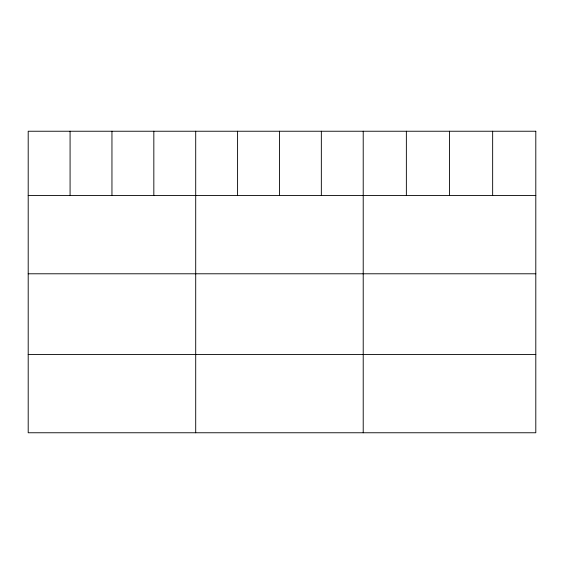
<?xml version="1.0" encoding="UTF-8"?>
<svg xmlns="http://www.w3.org/2000/svg" width="564" height="564" viewBox="0 0 564 564"><rect width="100%" height="100%" fill="white"/><g stroke="black" fill="none" stroke-linecap="round" stroke-linejoin="round"><path stroke-width="0.85" d="M28.2 195.489L535.8 195.489M28.2 273.787L535.8 273.787M28.2 354.46L535.8 354.46M492.654 131.236L492.654 195.489M449.508 131.236L449.508 195.489M406.362 131.236L406.362 195.489M363.216 131.236L363.216 432.764M321.339 131.236L321.339 195.489M279.462 131.236L279.462 195.489M237.585 131.236L237.585 195.489M195.708 131.236L195.708 432.764M153.831 131.236L153.831 195.489M111.954 131.236L111.954 195.489M70.077 131.236L70.077 195.489M535.8 131.236L28.2 131.236L28.2 432.764L535.8 432.764L535.8 131.236"/></g></svg>
